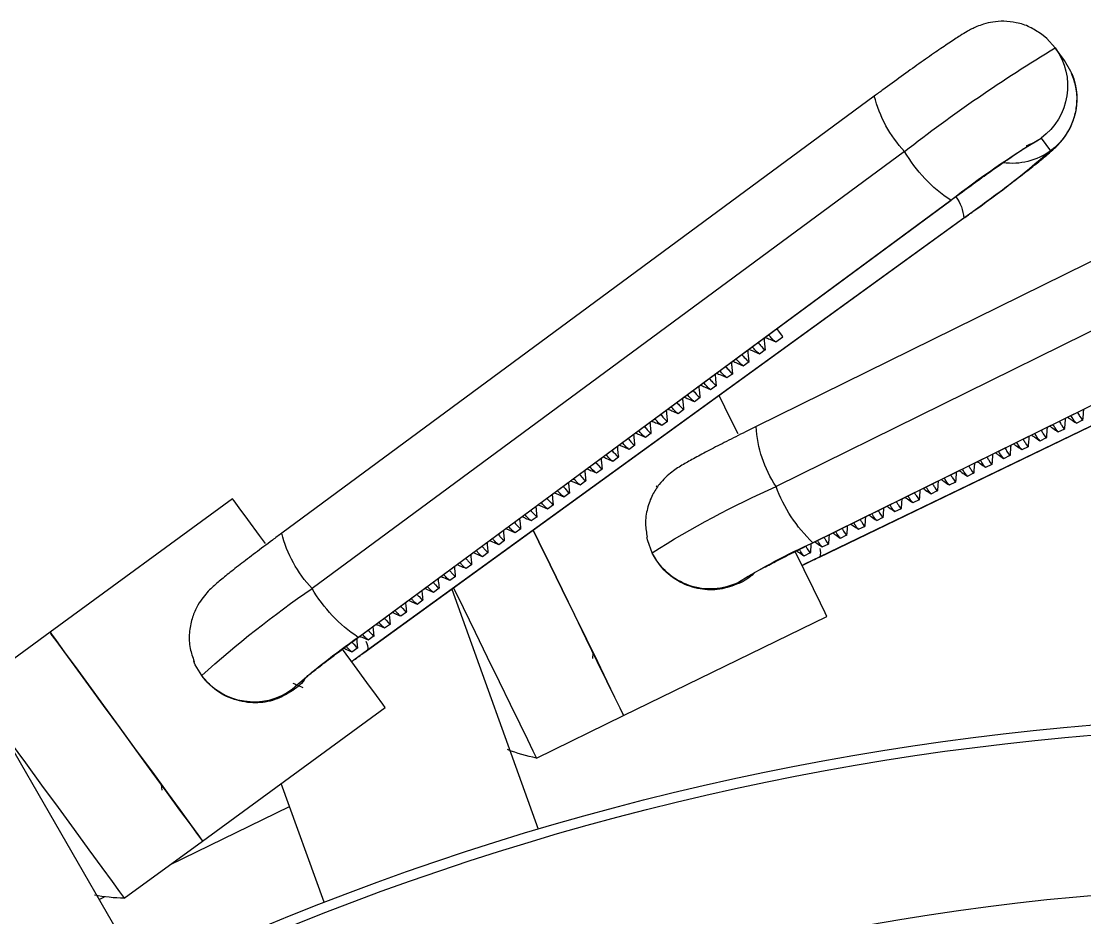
# Model space of a CAD drawing. Header units: millimetres. Extents: x -62354 to 129108, y -71259 to 35407.
# Drawn here: x -25667.9 to -25602.1, y 18650.1 to 18705.6 of the extents above; entities that cross this region are included whole.
import ezdxf

# ---------------------------------------------------------------- set-up
doc = ezdxf.new("R2010")
doc.units = ezdxf.units.MM
doc.header["$MEASUREMENT"] = 0
doc.layers.add('1st FL Layout xrf$0$CR-Machine', color=7, linetype='Continuous', transparency=0.5)

# ---------------------------------------------------------------- blocks, each defined once
blk = doc.blocks.new('1st FL Layout xrf$0$kjdfhkjhwiuer2343434243')
for p, q in [((-2406.016, 1566.33), (-2386.225, 1607.384)), ((-2386.216, 1607.399), (-2406.006, 1566.345)), ((-2405.129, 1565.917), (-2384.986, 1606.799)), ((-2405.123, 1565.934), (-2384.98, 1606.816)), ((-2377.804, 1603.28), (-2397.947, 1562.398)), ((-2397.722, 1582.234), (-2397.528, 1582.631)), ((-2398.269, 1581.11), (-2398.076, 1581.507)), ((-2375.293, 1581.494), (-2374.502, 1580.916)), ((-2380.09, 1580.046), (-2380.881, 1580.624)), ((-2398.817, 1579.986), (-2398.624, 1580.383)), ((-2380.453, 1579.444), (-2380.09, 1580.046)), ((-2399.365, 1578.863), (-2399.171, 1579.26)), ((-2399.912, 1577.739), (-2399.719, 1578.136)), ((-2400.46, 1576.615), (-2400.266, 1577.012)), ((-2401.008, 1575.492), (-2400.814, 1575.889)), ((-2411.787, 1538.34), (-2385.052, 1575.249)), ((-2385.04, 1575.262), (-2411.776, 1538.353)), ((-2385.04, 1575.262), (-2385.052, 1575.249)), ((-2401.555, 1574.368), (-2401.362, 1574.765)), ((-2410.987, 1537.777), (-2383.936, 1574.455)), ((-2410.979, 1537.792), (-2383.927, 1574.47)), ((-2383.927, 1574.47), (-2383.936, 1574.455)), ((-2402.103, 1573.244), (-2401.909, 1573.641)), ((-2402.651, 1572.121), (-2402.457, 1572.518)), ((-2403.198, 1570.997), (-2403.005, 1571.394)), ((-2403.746, 1569.873), (-2403.552, 1570.27)), ((-2377.489, 1569.721), (-2404.541, 1533.043)), ((-2377.489, 1569.721), (-2377.481, 1569.736)), ((-2404.293, 1568.75), (-2404.1, 1569.147)), ((-2404.841, 1567.626), (-2404.648, 1568.023)), ((-2415.832, 1554.206), (-2409.698, 1566.791)), ((-2405.389, 1566.502), (-2405.195, 1566.899)), ((-2406.006, 1566.345), (-2406.016, 1566.33)), ((-2405.936, 1565.379), (-2405.743, 1565.776)), ((-2405.123, 1565.934), (-2405.129, 1565.917)), ((-2392.7, 1563.628), (-2392.385, 1564.058)), ((-2393.437, 1562.619), (-2393.176, 1562.975)), ((-2407.229, 1561.912), (-2407.589, 1561.313)), ((-2394.175, 1561.609), (-2393.914, 1561.966)), ((-2407.65, 1561.342), (-2407.589, 1561.313)), ((-2394.912, 1560.6), (-2394.652, 1560.957)), ((-2395.65, 1559.591), (-2395.389, 1559.948)), ((-2396.388, 1558.582), (-2396.127, 1558.939)), ((-2397.125, 1557.573), (-2396.865, 1557.929)), ((-2397.863, 1556.564), (-2397.602, 1556.92)), ((-2401.696, 1556.3), (-2401.639, 1556.215)), ((-2405.747, 1555.966), (-2405.777, 1555.98)), ((-2398.6, 1555.554), (-2398.34, 1555.911)), ((-2399.338, 1554.545), (-2399.077, 1554.902)), ((-2418.46, 1548.812), (-2415.832, 1554.206)), ((-2400.076, 1553.536), (-2399.815, 1553.893)), ((-2400.813, 1552.527), (-2400.553, 1552.884)), ((-2412.302, 1552.299), (-2411.969, 1552.323)), ((-2401.551, 1551.518), (-2401.29, 1551.874)), ((-2402.289, 1550.509), (-2402.028, 1550.865)), ((-2403.026, 1549.499), (-2402.766, 1549.856)), ((-2408.005, 1543.562), (-2422.857, 1548.915)), ((-2403.764, 1548.49), (-2403.503, 1548.847)), ((-2404.501, 1547.481), (-2404.241, 1547.838)), ((-2405.239, 1546.472), (-2404.978, 1546.829)), ((-2405.977, 1545.463), (-2405.716, 1545.819)), ((-2406.714, 1544.454), (-2406.454, 1544.81)), ((-2407.452, 1543.444), (-2407.191, 1543.801)), ((-2408.19, 1542.435), (-2407.929, 1542.792)), ((-2408.927, 1541.426), (-2408.666, 1541.783)), ((-2409.665, 1540.417), (-2409.404, 1540.774)), ((-2410.402, 1539.408), (-2410.142, 1539.764)), ((-2423.592, 1528.141), (-2415.331, 1539.444)), ((-2411.14, 1538.399), (-2410.879, 1538.755)), ((-2411.878, 1537.389), (-2411.617, 1537.746)), ((-2411.776, 1538.353), (-2411.787, 1538.34)), ((-2410.979, 1537.792), (-2410.987, 1537.777)), ((-2427.381, 1535.664), (-2420.03, 1533.015)), ((-2413.763, 1534.205), (-2414.223, 1533.679)), ((-2425.071, 1526.117), (-2421.459, 1533.53)), ((-2414.277, 1533.719), (-2414.223, 1533.679)), ((-2413.888, 1514.041), (-2441.268, 1529.849)), ((-2402.413, 1530.002), (-2410.675, 1518.7)), ((-2427.132, 1523.297), (-2423.592, 1528.141)), ((-2413.355, 1528.091), (-2413.382, 1528.11)), ((-2420.455, 1525.641), (-2420.123, 1525.606)), ((-2427.209, 1521.732), (-2427.042, 1522.073)), ((-2410.675, 1518.7), (-2414.023, 1514.119))]:
    blk.add_line(p, q)
at = {"color": 253}
for p, q in [((-2381.504, 1604.522), (-2401.647, 1563.64)), ((-2380.912, 1571.598), (-2407.963, 1534.919))]:
    blk.add_line(p, q, dxfattribs=at)
for points in [[(-2376.09, 1581.946), (-2375.968, 1581.892), (-2375.293, 1581.494)], [(-2374.502, 1580.916), (-2373.918, 1580.394), (-2373.652, 1580.073)], [(-2409.698, 1566.791), (-2409.694, 1566.789), (-2409.462, 1566.675), (-2408.881, 1566.392), (-2407.98, 1565.953), (-2406.804, 1565.38), (-2405.665, 1564.825)], [(-2406.006, 1566.345), (-2406.46, 1565.396), (-2406.531, 1565.247)], [(-2392.385, 1564.058), (-2392.346, 1564.03), (-2392.034, 1563.802), (-2391.879, 1563.689)], [(-2398.399, 1561.284), (-2397.842, 1561.012), (-2396.741, 1560.476), (-2396.011, 1560.12)], [(-2405.747, 1555.966), (-2405.013, 1555.693), (-2404.803, 1555.644)], [(-2415.832, 1554.206), (-2415.76, 1554.171), (-2415.377, 1553.984), (-2414.678, 1553.643), (-2413.697, 1553.165), (-2412.479, 1552.572), (-2411.082, 1551.891), (-2409.571, 1551.155), (-2408.017, 1550.397), (-2406.491, 1549.653), (-2405.066, 1548.959), (-2404.349, 1548.609)], [(-2404.349, 1548.609), (-2405.078, 1548.964), (-2406.504, 1549.659), (-2408.03, 1550.403), (-2409.584, 1551.161), (-2411.095, 1551.897), (-2412.491, 1552.577), (-2413.706, 1553.17), (-2414.685, 1553.647), (-2415.381, 1553.986), (-2415.762, 1554.172), (-2415.832, 1554.206)], [(-2407.922, 1543.676), (-2409.132, 1544.266), (-2410.658, 1545.01), (-2412.213, 1545.767), (-2413.724, 1546.504), (-2415.119, 1547.184), (-2416.335, 1547.776), (-2417.314, 1548.253), (-2418.01, 1548.593), (-2418.391, 1548.778), (-2418.46, 1548.812)], [(-2415.331, 1539.444), (-2415.327, 1539.441), (-2415.118, 1539.289), (-2414.596, 1538.907), (-2413.787, 1538.316), (-2412.732, 1537.544), (-2411.709, 1536.796)], [(-2411.776, 1538.353), (-2412.39, 1537.499), (-2412.486, 1537.365)], [(-2405.183, 1532.027), (-2404.682, 1531.661), (-2403.694, 1530.938), (-2402.964, 1530.405), (-2402.532, 1530.089), (-2402.413, 1530.002)], [(-2423.592, 1528.141), (-2423.528, 1528.094), (-2423.183, 1527.842), (-2422.556, 1527.384), (-2421.675, 1526.74), (-2420.581, 1525.941), (-2419.327, 1525.024), (-2417.969, 1524.032), (-2416.573, 1523.011), (-2415.203, 1522.01), (-2413.923, 1521.074), (-2412.793, 1520.248), (-2411.867, 1519.571), (-2411.186, 1519.073), (-2410.784, 1518.779), (-2410.675, 1518.7)], [(-2411.191, 1519.077), (-2411.874, 1519.576), (-2412.802, 1520.255), (-2413.934, 1521.082), (-2415.214, 1522.018), (-2416.585, 1523.02), (-2417.981, 1524.04), (-2419.338, 1525.032), (-2420.591, 1525.948), (-2421.683, 1526.746), (-2422.562, 1527.388), (-2423.187, 1527.845), (-2423.53, 1528.096), (-2423.592, 1528.141)], [(-2413.355, 1528.091), (-2412.68, 1527.693), (-2412.482, 1527.607)], [(-2416.653, 1515.638), (-2417.474, 1516.238), (-2418.755, 1517.174), (-2420.126, 1518.176), (-2421.522, 1519.196), (-2422.878, 1520.188), (-2424.132, 1521.104), (-2425.224, 1521.902), (-2426.103, 1522.544), (-2426.728, 1523.001), (-2427.07, 1523.252), (-2427.132, 1523.297)], [(-2410.675, 1518.7), (-2410.786, 1518.781), (-2411.191, 1519.077)]]:
    blk.add_lwpolyline(points)
for centre, radius, start, end in [((-2585.866, 1597.167), 170, 334.72383, 137.08358), ((-2585.866, 1597.167), 169.379, 334.74119, 137.03537), ((-2377.652, 1578.264), 3.999, 67.01435, 143.84903), ((-2376.861, 1577.687), 3.999, 53.85156, 143.85137), ((-2340.233, 1544.795), 54.185, 138.60563, 145.78584), ((-2377.651, 1578.263), 4.001, 143.83317, 188.16011), ((-2426.567, 1607.898), 54.183, 321.88655, 329.067), ((-2385.245, 1572.706), 2.564, 53.71285, 85.41639), ((-2376.38, 1579.424), 9.043, 213.32854, 239.92476), ((-2375.659, 1577.119), 7.62, 226.42954, 256.10777), ((-2405.744, 1565.575), 0.813, 72.14233, 108.82505), ((-2439.922, 1581.548), 38.144, 327.96015, 335.80793), ((-2398.57, 1572.143), 9.043, 223.50898, 250.10534), ((-2397.453, 1570.002), 7.62, 236.61008, 266.28819), ((-2403.994, 1559.56), 3.999, 154.00136, 244.00157), ((-2408.64, 1550.701), 10, 190.8866, 201.5901), ((-2442.47, 1559.311), 38.144, 317.77966, 325.62749), ((-2411.654, 1537.505), 0.857, 60.56216, 98.15949), ((-2403.431, 1542.745), 9.043, 213.32836, 239.92504), ((-2402.711, 1540.441), 7.62, 226.42949, 256.10771), ((-2410.995, 1531.319), 3.999, 143.82112, 233.82072), ((-2417.133, 1523.42), 10, 180.70612, 191.40962)]:
    blk.add_arc(centre, radius, start, end)
for centre, radius, start, end in [((-2585.866, 1597.167), 159.5, 330.35699, 140.67734), ((-2454.736, 1629.243), 93.664, 322.01536, 328.938), ((-2459.638, 1589.692), 63.574, 327.96035, 335.80799), ((-2460.434, 1570.81), 63.571, 317.77958, 325.62763)]:
    blk.add_arc(centre, radius, start, end, dxfattribs=at)
for points, knots in [([(-2397.064, 1582.291), (-2397.142, 1582.338), (-2397.482, 1582.541), (-2397.627, 1582.655), (-2397.496, 1582.625), (-2397.478, 1582.62)], [0, 0, 0, 0, 0.1326967, 0.5716539, 0.6432877, 0.6432877, 0.6432877, 0.6432877]), ([(-2397.516, 1582.638), (-2397.381, 1582.648), (-2397.166, 1582.663), (-2396.95, 1582.679), (-2396.87, 1582.684)], [0, 0, 0, 0, 0.4057688, 0.6480347, 0.6480347, 0.6480347, 0.6480347]), ([(-2397.361, 1581.687), (-2397.406, 1581.753), (-2397.526, 1581.931), (-2397.646, 1582.109), (-2397.721, 1582.221)], [0, 0, 0, 0, 0.2392178, 0.6444229, 0.6444229, 0.6444229, 0.6444229]), ([(-2397.687, 1582.204), (-2397.672, 1582.172), (-2397.652, 1582.129), (-2397.34, 1581.943), (-2397.259, 1581.895)], [0, 0, 0, 0, 0.3946874, 0.5330487, 0.5330487, 0.5330487, 0.5330487]), ([(-2385.052, 1575.249), (-2384.909, 1575.447), (-2384.491, 1576.022), (-2383.786, 1576.979), (-2382.98, 1578.057), (-2382.24, 1579.027), (-2381.594, 1579.851), (-2381.113, 1580.441), (-2380.778, 1580.822), (-2380.456, 1581.154), (-2380.03, 1581.511), (-2379.472, 1581.856), (-2378.761, 1582.143), (-2377.885, 1582.293), (-2376.956, 1582.255), (-2376.375, 1582.037), (-2376.098, 1581.933)], [0, 0, 0, 0, 0.617512, 1.798447, 2.982632, 4.172322, 5.376232, 6.619322, 7.543208, 8.14791, 8.671378, 9.19182, 9.859669, 10.613321, 11.430084, 12.172789, 12.172789, 12.172789, 12.172789]), ([(-2397.616, 1581.17), (-2397.693, 1581.216), (-2398.031, 1581.419), (-2398.175, 1581.531), (-2398.044, 1581.501), (-2398.026, 1581.497)], [0, 0, 0, 0, 0.1294486, 0.5666267, 0.6379701, 0.6379701, 0.6379701, 0.6379701]), ([(-2398.064, 1581.514), (-2397.929, 1581.524), (-2397.715, 1581.539), (-2397.502, 1581.555), (-2397.423, 1581.56)], [0, 0, 0, 0, 0.4057687, 0.6418063, 0.6418063, 0.6418063, 0.6418063]), ([(-2397.912, 1580.568), (-2397.956, 1580.633), (-2398.074, 1580.809), (-2398.193, 1580.986), (-2398.269, 1581.098)], [0, 0, 0, 0, 0.2330165, 0.6382218, 0.6382218, 0.6382218, 0.6382218]), ([(-2398.235, 1581.081), (-2398.22, 1581.049), (-2398.201, 1581.006), (-2397.89, 1580.821), (-2397.811, 1580.774)], [0, 0, 0, 0, 0.3928258, 0.5276897, 0.5276897, 0.5276897, 0.5276897]), ([(-2398.463, 1579.45), (-2398.506, 1579.512), (-2398.623, 1579.687), (-2398.741, 1579.862), (-2398.816, 1579.974)], [0, 0, 0, 0, 0.2268253, 0.6320307, 0.6320307, 0.6320307, 0.6320307]), ([(-2398.783, 1579.957), (-2398.768, 1579.925), (-2398.749, 1579.883), (-2398.441, 1579.699), (-2398.363, 1579.653)], [0, 0, 0, 0, 0.3909446, 0.5223316, 0.5223316, 0.5223316, 0.5223316]), ([(-2398.168, 1580.049), (-2398.244, 1580.094), (-2398.58, 1580.296), (-2398.723, 1580.407), (-2398.592, 1580.377), (-2398.573, 1580.373)], [0, 0, 0, 0, 0.1262289, 0.5616184, 0.63267, 0.63267, 0.63267, 0.63267]), ([(-2398.611, 1580.391), (-2398.476, 1580.4), (-2398.265, 1580.415), (-2398.054, 1580.431), (-2397.977, 1580.436)], [0, 0, 0, 0, 0.4057685, 0.635578, 0.635578, 0.635578, 0.635578]), ([(-2373.661, 1580.063), (-2373.501, 1579.827), (-2373.177, 1579.35), (-2372.927, 1578.543), (-2372.837, 1577.766), (-2372.887, 1577.076), (-2373.021, 1576.501), (-2373.187, 1576.059), (-2373.348, 1575.724), (-2373.524, 1575.405), (-2373.778, 1574.99), (-2374.183, 1574.371), (-2374.769, 1573.512), (-2375.47, 1572.511), (-2376.264, 1571.399), (-2376.952, 1570.452), (-2377.359, 1569.898), (-2377.489, 1569.721)], [0, 0, 0, 0, 0.714587, 1.443805, 2.09862, 2.682653, 3.19218, 3.6278, 4.027322, 4.549522, 5.397151, 6.602462, 7.755744, 8.968182, 10.156497, 11.336453, 11.890134, 11.890134, 11.890134, 11.890134]), ([(-2398.72, 1578.928), (-2398.794, 1578.973), (-2399.128, 1579.173), (-2399.27, 1579.284), (-2399.139, 1579.254), (-2399.121, 1579.249)], [0, 0, 0, 0, 0.1230168, 0.5565987, 0.6273552, 0.6273552, 0.6273552, 0.6273552]), ([(-2399.159, 1579.267), (-2399.024, 1579.277), (-2398.815, 1579.292), (-2398.606, 1579.307), (-2398.531, 1579.312)], [0, 0, 0, 0, 0.4057684, 0.6293496, 0.6293496, 0.6293496, 0.6293496]), ([(-2383.927, 1574.47), (-2383.789, 1574.658), (-2383.386, 1575.206), (-2382.719, 1576.126), (-2381.978, 1577.164), (-2381.332, 1578.086), (-2380.846, 1578.799), (-2380.552, 1579.25), (-2380.432, 1579.443), (-2380.427, 1579.459), (-2380.481, 1579.348), (-2380.546, 1579.227), (-2380.58, 1579.129), (-2380.582, 1579.124)], [0, 0, 0, 0, 0.489897, 1.42629, 2.362768, 3.293509, 4.210784, 4.979089, 5.56776, 5.923969, 6.188733, 6.429016, 6.44129, 6.44129, 6.44129, 6.44129]), ([(-2399.015, 1578.331), (-2399.056, 1578.392), (-2399.172, 1578.565), (-2399.288, 1578.738), (-2399.364, 1578.85)], [0, 0, 0, 0, 0.220621, 0.6258296, 0.6258296, 0.6258296, 0.6258296]), ([(-2399.33, 1578.833), (-2399.316, 1578.802), (-2399.298, 1578.76), (-2398.991, 1578.577), (-2398.915, 1578.532)], [0, 0, 0, 0, 0.3890377, 0.5169738, 0.5169738, 0.5169738, 0.5169738]), ([(-2399.273, 1577.807), (-2399.345, 1577.851), (-2399.677, 1578.05), (-2399.818, 1578.16), (-2399.687, 1578.13), (-2399.669, 1578.126)], [0, 0, 0, 0, 0.1198231, 0.5515827, 0.6220419, 0.6220419, 0.6220419, 0.6220419]), ([(-2399.707, 1578.143), (-2399.572, 1578.153), (-2399.364, 1578.168), (-2399.157, 1578.183), (-2399.085, 1578.188)], [0, 0, 0, 0, 0.4057682, 0.6231212, 0.6231212, 0.6231212, 0.6231212]), ([(-2399.566, 1577.213), (-2399.605, 1577.272), (-2399.721, 1577.443), (-2399.836, 1577.615), (-2399.911, 1577.727)], [0, 0, 0, 0, 0.2144298, 0.6196386, 0.6196386, 0.6196386, 0.6196386]), ([(-2399.878, 1577.71), (-2399.864, 1577.678), (-2399.846, 1577.637), (-2399.542, 1577.455), (-2399.468, 1577.411)], [0, 0, 0, 0, 0.3871171, 0.5116182, 0.5116182, 0.5116182, 0.5116182]), ([(-2400.117, 1576.094), (-2400.155, 1576.152), (-2400.27, 1576.321), (-2400.384, 1576.491), (-2400.459, 1576.603)], [0, 0, 0, 0, 0.2082285, 0.6134374, 0.6134374, 0.6134374, 0.6134374]), ([(-2400.426, 1576.586), (-2400.412, 1576.555), (-2400.394, 1576.513), (-2400.092, 1576.334), (-2400.02, 1576.291)], [0, 0, 0, 0, 0.3851753, 0.5062627, 0.5062627, 0.5062627, 0.5062627]), ([(-2399.825, 1576.687), (-2399.895, 1576.729), (-2400.226, 1576.927), (-2400.365, 1577.036), (-2400.235, 1577.006), (-2400.216, 1577.002)], [0, 0, 0, 0, 0.1166479, 0.5465706, 0.61673, 0.61673, 0.61673, 0.61673]), ([(-2400.254, 1577.02), (-2400.119, 1577.029), (-2399.914, 1577.044), (-2399.709, 1577.059), (-2399.639, 1577.064)], [0, 0, 0, 0, 0.4057681, 0.6168929, 0.6168929, 0.6168929, 0.6168929]), ([(-2400.377, 1575.566), (-2400.446, 1575.607), (-2400.775, 1575.804), (-2400.913, 1575.913), (-2400.782, 1575.883), (-2400.764, 1575.878)], [0, 0, 0, 0, 0.1134971, 0.5415629, 0.6114193, 0.6114193, 0.6114193, 0.6114193]), ([(-2400.802, 1575.896), (-2400.667, 1575.906), (-2400.464, 1575.92), (-2400.261, 1575.935), (-2400.193, 1575.94)], [0, 0, 0, 0, 0.405768, 0.6106645, 0.6106645, 0.6106645, 0.6106645]), ([(-2400.668, 1574.976), (-2400.705, 1575.032), (-2400.818, 1575.199), (-2400.931, 1575.367), (-2401.007, 1575.479)], [0, 0, 0, 0, 0.2020375, 0.6072464, 0.6072464, 0.6072464, 0.6072464]), ([(-2400.973, 1575.462), (-2400.96, 1575.431), (-2400.943, 1575.39), (-2400.643, 1575.212), (-2400.572, 1575.17)], [0, 0, 0, 0, 0.3832128, 0.5009081, 0.5009081, 0.5009081, 0.5009081]), ([(-2400.929, 1574.445), (-2400.997, 1574.485), (-2401.323, 1574.681), (-2401.461, 1574.789), (-2401.33, 1574.759), (-2401.311, 1574.755)], [0, 0, 0, 0, 0.1103607, 0.5365634, 0.6061157, 0.6061157, 0.6061157, 0.6061157]), ([(-2401.349, 1574.772), (-2401.215, 1574.782), (-2401.014, 1574.796), (-2400.813, 1574.811), (-2400.747, 1574.816)], [0, 0, 0, 0, 0.4057678, 0.6044361, 0.6044361, 0.6044361, 0.6044361]), ([(-2401.555, 1574.368), (-2401.543, 1574.333), (-2401.526, 1574.289), (-2401.193, 1574.089), (-2401.124, 1574.049)], [0, 0, 0, 0, 0.4309553, 0.5415959, 0.5415959, 0.5415959, 0.5415959]), ([(-2401.219, 1573.857), (-2401.255, 1573.911), (-2401.367, 1574.078), (-2401.479, 1574.244), (-2401.554, 1574.356)], [0, 0, 0, 0, 0.1958362, 0.6010452, 0.6010452, 0.6010452, 0.6010452]), ([(-2401.482, 1573.324), (-2401.547, 1573.363), (-2401.872, 1573.558), (-2402.008, 1573.665), (-2401.877, 1573.635), (-2401.859, 1573.631)], [0, 0, 0, 0, 0.1072428, 0.5315633, 0.6008085, 0.6008085, 0.6008085, 0.6008085]), ([(-2401.897, 1573.649), (-2401.762, 1573.658), (-2401.563, 1573.673), (-2401.364, 1573.687), (-2401.3, 1573.692)], [0, 0, 0, 0, 0.4057635, 0.5982078, 0.5982078, 0.5982078, 0.5982078]), ([(-2401.77, 1572.739), (-2401.805, 1572.791), (-2401.916, 1572.956), (-2402.027, 1573.12), (-2402.102, 1573.232)], [0, 0, 0, 0, 0.189645, 0.5948542, 0.5948542, 0.5948542, 0.5948542]), ([(-2402.068, 1573.215), (-2402.056, 1573.184), (-2402.04, 1573.144), (-2401.744, 1572.968), (-2401.677, 1572.928)], [0, 0, 0, 0, 0.3792289, 0.4902175, 0.4902175, 0.4902175, 0.4902175]), ([(-2402.321, 1571.62), (-2402.355, 1571.671), (-2402.465, 1571.834), (-2402.574, 1571.996), (-2402.65, 1572.109)], [0, 0, 0, 0, 0.1834439, 0.5886531, 0.5886531, 0.5886531, 0.5886531]), ([(-2402.616, 1572.091), (-2402.604, 1572.061), (-2402.588, 1572.021), (-2402.294, 1571.846), (-2402.229, 1571.807)], [0, 0, 0, 0, 0.377202, 0.4848659, 0.4848659, 0.4848659, 0.4848659]), ([(-2402.034, 1572.203), (-2402.098, 1572.241), (-2402.421, 1572.435), (-2402.556, 1572.542), (-2402.425, 1572.512), (-2402.407, 1572.507)], [0, 0, 0, 0, 0.1041443, 0.5265674, 0.5955029, 0.5955029, 0.5955029, 0.5955029]), ([(-2402.445, 1572.525), (-2402.31, 1572.535), (-2402.113, 1572.549), (-2401.916, 1572.563), (-2401.854, 1572.568)], [0, 0, 0, 0, 0.4057633, 0.5919794, 0.5919794, 0.5919794, 0.5919794]), ([(-2402.586, 1571.082), (-2402.648, 1571.12), (-2402.97, 1571.312), (-2403.103, 1571.418), (-2402.973, 1571.388), (-2402.954, 1571.384)], [0, 0, 0, 0, 0.1010661, 0.5215777, 0.5902013, 0.5902013, 0.5902013, 0.5902013]), ([(-2402.992, 1571.401), (-2402.857, 1571.411), (-2402.663, 1571.425), (-2402.468, 1571.439), (-2402.408, 1571.443)], [0, 0, 0, 0, 0.4057508, 0.585751, 0.585751, 0.585751, 0.585751]), ([(-2402.872, 1570.502), (-2402.905, 1570.551), (-2403.013, 1570.712), (-2403.122, 1570.873), (-2403.197, 1570.985)], [0, 0, 0, 0, 0.1772528, 0.582462, 0.582462, 0.582462, 0.582462]), ([(-2403.164, 1570.968), (-2403.152, 1570.937), (-2403.137, 1570.898), (-2402.845, 1570.724), (-2402.781, 1570.686)], [0, 0, 0, 0, 0.375153, 0.4795153, 0.4795153, 0.4795153, 0.4795153]), ([(-2403.138, 1569.961), (-2403.199, 1569.998), (-2403.518, 1570.189), (-2403.651, 1570.294), (-2403.52, 1570.264), (-2403.502, 1570.26)], [0, 0, 0, 0, 0.0980125, 0.5165886, 0.5848963, 0.5848963, 0.5848963, 0.5848963]), ([(-2403.54, 1570.278), (-2403.405, 1570.287), (-2403.212, 1570.301), (-2403.02, 1570.315), (-2402.962, 1570.319)], [0, 0, 0, 0, 0.4057507, 0.5795227, 0.5795227, 0.5795227, 0.5795227]), ([(-2403.746, 1569.873), (-2403.734, 1569.839), (-2403.72, 1569.796), (-2403.395, 1569.602), (-2403.333, 1569.565)], [0, 0, 0, 0, 0.4222828, 0.5202339, 0.5202339, 0.5202339, 0.5202339]), ([(-2403.423, 1569.383), (-2403.455, 1569.43), (-2403.562, 1569.59), (-2403.67, 1569.749), (-2403.745, 1569.861)], [0, 0, 0, 0, 0.1710782, 0.5762743, 0.5762743, 0.5762743, 0.5762743]), ([(-2403.974, 1568.265), (-2404.005, 1568.31), (-2404.111, 1568.468), (-2404.217, 1568.626), (-2404.293, 1568.738)], [0, 0, 0, 0, 0.1648738, 0.5700699, 0.5700699, 0.5700699, 0.5700699]), ([(-2404.259, 1568.72), (-2404.248, 1568.69), (-2404.234, 1568.652), (-2403.946, 1568.48), (-2403.886, 1568.444)], [0, 0, 0, 0, 0.3709811, 0.4688166, 0.4688166, 0.4688166, 0.4688166]), ([(-2403.691, 1568.841), (-2403.75, 1568.876), (-2404.067, 1569.066), (-2404.199, 1569.171), (-2404.068, 1569.141), (-2404.05, 1569.136)], [0, 0, 0, 0, 0.0949742, 0.5116054, 0.5795958, 0.5795958, 0.5795958, 0.5795958]), ([(-2404.088, 1569.154), (-2403.953, 1569.164), (-2403.762, 1569.177), (-2403.572, 1569.191), (-2403.516, 1569.195)], [0, 0, 0, 0, 0.4057505, 0.5732943, 0.5732943, 0.5732943, 0.5732943]), ([(-2404.243, 1567.72), (-2404.3, 1567.754), (-2404.616, 1567.943), (-2404.746, 1568.047), (-2404.616, 1568.017), (-2404.597, 1568.013)], [0, 0, 0, 0, 0.0919564, 0.5066267, 0.574297, 0.574297, 0.574297, 0.574297]), ([(-2404.635, 1568.03), (-2404.5, 1568.04), (-2404.312, 1568.054), (-2404.123, 1568.067), (-2404.07, 1568.071)], [0, 0, 0, 0, 0.4057503, 0.5670659, 0.5670659, 0.5670659, 0.5670659]), ([(-2404.525, 1567.146), (-2404.555, 1567.19), (-2404.66, 1567.346), (-2404.765, 1567.502), (-2404.84, 1567.614)], [0, 0, 0, 0, 0.1586826, 0.5638788, 0.5638788, 0.5638788, 0.5638788]), ([(-2404.807, 1567.597), (-2404.796, 1567.567), (-2404.782, 1567.529), (-2404.496, 1567.358), (-2404.438, 1567.324)], [0, 0, 0, 0, 0.3688645, 0.4634707, 0.4634707, 0.4634707, 0.4634707]), ([(-2404.795, 1566.599), (-2404.851, 1566.632), (-2405.165, 1566.82), (-2405.294, 1566.923), (-2405.163, 1566.893), (-2405.145, 1566.889)], [0, 0, 0, 0, 0.0889638, 0.5016673, 0.5690166, 0.5690166, 0.5690166, 0.5690166]), ([(-2405.183, 1566.907), (-2405.048, 1566.917), (-2404.862, 1566.93), (-2404.675, 1566.943), (-2404.624, 1566.947)], [0, 0, 0, 0, 0.4057502, 0.5608375, 0.5608375, 0.5608375, 0.5608375]), ([(-2406.532, 1565.247), (-2406.428, 1565.467), (-2406.262, 1565.819), (-2406.083, 1566.191), (-2406.016, 1566.33)], [0, 0, 0, 0, 0.747898, 1.199701, 1.199701, 1.199701, 1.199701]), ([(-2405.077, 1566.028), (-2405.105, 1566.07), (-2405.209, 1566.224), (-2405.312, 1566.378), (-2405.388, 1566.49)], [0, 0, 0, 0, 0.1524813, 0.5576777, 0.5576777, 0.5576777, 0.5576777]), ([(-2405.354, 1566.473), (-2405.344, 1566.443), (-2405.33, 1566.406), (-2405.047, 1566.237), (-2404.99, 1566.203)], [0, 0, 0, 0, 0.3667264, 0.4581285, 0.4581285, 0.4581285, 0.4581285]), ([(-2407.213, 1561.903), (-2407.215, 1561.901), (-2407.224, 1561.886), (-2407.15, 1562.006), (-2406.98, 1562.31), (-2406.668, 1562.887), (-2406.237, 1563.714), (-2405.709, 1564.75), (-2405.321, 1565.535), (-2405.123, 1565.934)], [0, 0, 0, 0, 0.084958, 0.519137, 1.138041, 1.898445, 2.746435, 3.633928, 4.553473, 4.553473, 4.553473, 4.553473]), ([(-2405.936, 1565.379), (-2405.927, 1565.345), (-2405.915, 1565.304), (-2405.599, 1565.116), (-2405.546, 1565.084)], [0, 0, 0, 0, 0.4116603, 0.4951772, 0.4951772, 0.4951772, 0.4951772]), ([(-2405.631, 1564.913), (-2405.657, 1564.952), (-2405.758, 1565.103), (-2405.86, 1565.255), (-2405.935, 1565.367)], [0, 0, 0, 0, 0.1411186, 0.5463135, 0.5463135, 0.5463135, 0.5463135]), ([(-2405.349, 1565.479), (-2405.402, 1565.511), (-2405.714, 1565.698), (-2405.841, 1565.8), (-2405.711, 1565.77), (-2405.693, 1565.766)], [0, 0, 0, 0, 0.0848868, 0.4948436, 0.5617448, 0.5617448, 0.5617448, 0.5617448]), ([(-2405.731, 1565.783), (-2405.596, 1565.793), (-2405.412, 1565.806), (-2405.229, 1565.819), (-2405.18, 1565.823)], [0, 0, 0, 0, 0.4057541, 0.5515343, 0.5515343, 0.5515343, 0.5515343]), ([(-2392.414, 1562.963), (-2392.455, 1563.057), (-2392.551, 1563.275), (-2392.646, 1563.492), (-2392.701, 1563.616)], [0, 0, 0, 0, 0.3073758, 0.7125776, 0.7125776, 0.7125776, 0.7125776]), ([(-2392.671, 1563.593), (-2392.659, 1563.557), (-2392.642, 1563.505), (-2392.348, 1563.25), (-2392.259, 1563.173)], [0, 0, 0, 0, 0.4139509, 0.59202, 0.59202, 0.59202, 0.59202]), ([(-2392.739, 1562.523), (-2392.823, 1562.596), (-2393.138, 1562.87), (-2393.27, 1563.016), (-2393.146, 1562.964), (-2393.129, 1562.956)], [0, 0, 0, 0, 0.1661049, 0.6221101, 0.6965223, 0.6965223, 0.6965223, 0.6965223]), ([(-2393.163, 1562.98), (-2393.029, 1562.966), (-2392.793, 1562.941), (-2392.558, 1562.916), (-2392.457, 1562.905)], [0, 0, 0, 0, 0.4057689, 0.7103232, 0.7103232, 0.7103232, 0.7103232]), ([(-2406.999, 1562.279), (-2407.014, 1562.267), (-2407.311, 1562.039), (-2407.485, 1561.682), (-2407.65, 1561.342)], [0, 0, 0, 0, 0.057342, 1.149289, 1.149289, 1.149289, 1.149289]), ([(-2397.947, 1562.398), (-2398.054, 1562.181), (-2398.366, 1561.549), (-2398.87, 1560.548), (-2399.418, 1559.483), (-2399.898, 1558.581), (-2400.234, 1557.982), (-2400.485, 1557.57), (-2400.715, 1557.227), (-2401.069, 1556.801), (-2401.552, 1556.362), (-2402.194, 1555.952), (-2403.025, 1555.645), (-2403.927, 1555.512), (-2404.521, 1555.615), (-2404.796, 1555.663)], [0, 0, 0, 0, 0.602379, 1.756301, 2.917697, 4.094871, 5.317197, 6.015886, 6.613357, 7.128346, 7.631009, 8.276824, 9.012018, 9.80556, 10.489588, 10.489588, 10.489588, 10.489588]), ([(-2393.154, 1561.96), (-2393.194, 1562.052), (-2393.289, 1562.267), (-2393.384, 1562.483), (-2393.438, 1562.606)], [0, 0, 0, 0, 0.3011825, 0.7063888, 0.7063888, 0.7063888, 0.7063888]), ([(-2393.437, 1562.619), (-2393.426, 1562.578), (-2393.411, 1562.523), (-2393.087, 1562.242), (-2393.001, 1562.168)], [0, 0, 0, 0, 0.4644375, 0.6325979, 0.6325979, 0.6325979, 0.6325979]), ([(-2393.894, 1560.956), (-2393.934, 1561.046), (-2394.028, 1561.26), (-2394.122, 1561.474), (-2394.176, 1561.597)], [0, 0, 0, 0, 0.2949892, 0.7001955, 0.7001955, 0.7001955, 0.7001955]), ([(-2394.175, 1561.609), (-2394.164, 1561.569), (-2394.149, 1561.515), (-2393.827, 1561.235), (-2393.742, 1561.162)], [0, 0, 0, 0, 0.4625971, 0.6272253, 0.6272253, 0.6272253, 0.6272253]), ([(-2393.48, 1561.517), (-2393.563, 1561.589), (-2393.876, 1561.862), (-2394.008, 1562.007), (-2393.884, 1561.954), (-2393.866, 1561.947)], [0, 0, 0, 0, 0.1626967, 0.6170683, 0.691214, 0.691214, 0.691214, 0.691214]), ([(-2393.901, 1561.971), (-2393.766, 1561.957), (-2393.533, 1561.932), (-2393.299, 1561.907), (-2393.201, 1561.897)], [0, 0, 0, 0, 0.4057521, 0.7040791, 0.7040791, 0.7040791, 0.7040791]), ([(-2407.65, 1561.342), (-2407.797, 1560.95), (-2408.092, 1560.167), (-2408.045, 1558.888), (-2407.62, 1557.648), (-2406.825, 1556.601), (-2406.094, 1556.168), (-2405.777, 1555.98)], [0, 0, 0, 0, 1.232636, 2.46117, 3.791239, 5.209405, 6.295273, 6.295273, 6.295273, 6.295273]), ([(-2394.222, 1560.512), (-2394.303, 1560.583), (-2394.615, 1560.854), (-2394.745, 1560.998), (-2394.621, 1560.945), (-2394.604, 1560.938)], [0, 0, 0, 0, 0.1592969, 0.6120072, 0.6858817, 0.6858817, 0.6858817, 0.6858817]), ([(-2394.638, 1560.962), (-2394.504, 1560.948), (-2394.273, 1560.923), (-2394.041, 1560.898), (-2393.944, 1560.888)], [0, 0, 0, 0, 0.405752, 0.6978517, 0.6978517, 0.6978517, 0.6978517]), ([(-2394.634, 1559.953), (-2394.673, 1560.041), (-2394.766, 1560.253), (-2394.859, 1560.464), (-2394.914, 1560.588)], [0, 0, 0, 0, 0.2888003, 0.6940023, 0.6940023, 0.6940023, 0.6940023]), ([(-2394.884, 1560.565), (-2394.873, 1560.53), (-2394.857, 1560.479), (-2394.568, 1560.229), (-2394.484, 1560.157)], [0, 0, 0, 0, 0.4089021, 0.5759216, 0.5759216, 0.5759216, 0.5759216]), ([(-2395.374, 1558.949), (-2395.412, 1559.036), (-2395.505, 1559.245), (-2395.597, 1559.455), (-2395.651, 1559.579)], [0, 0, 0, 0, 0.2825928, 0.687797, 0.687797, 0.687797, 0.687797]), ([(-2395.65, 1559.591), (-2395.64, 1559.551), (-2395.626, 1559.498), (-2395.307, 1559.222), (-2395.226, 1559.151)], [0, 0, 0, 0, 0.4588963, 0.6165234, 0.6165234, 0.6165234, 0.6165234]), ([(-2394.964, 1559.506), (-2395.043, 1559.576), (-2395.353, 1559.846), (-2395.483, 1559.989), (-2395.359, 1559.936), (-2395.342, 1559.929)], [0, 0, 0, 0, 0.1559143, 0.6069533, 0.6805551, 0.6805551, 0.6805551, 0.6805551]), ([(-2395.376, 1559.953), (-2395.241, 1559.938), (-2395.012, 1559.914), (-2394.783, 1559.89), (-2394.688, 1559.88)], [0, 0, 0, 0, 0.4057519, 0.6916212, 0.6916212, 0.6916212, 0.6916212]), ([(-2395.705, 1558.501), (-2395.783, 1558.569), (-2396.092, 1558.837), (-2396.22, 1558.98), (-2396.097, 1558.927), (-2396.079, 1558.919)], [0, 0, 0, 0, 0.1525456, 0.6018928, 0.6752187, 0.6752187, 0.6752187, 0.6752187]), ([(-2396.114, 1558.944), (-2395.979, 1558.929), (-2395.752, 1558.905), (-2395.525, 1558.881), (-2395.432, 1558.871)], [0, 0, 0, 0, 0.4057518, 0.6853938, 0.6853938, 0.6853938, 0.6853938]), ([(-2396.114, 1557.946), (-2396.152, 1558.03), (-2396.243, 1558.238), (-2396.335, 1558.446), (-2396.389, 1558.57)], [0, 0, 0, 0, 0.2764017, 0.681606, 0.681606, 0.681606, 0.681606]), ([(-2396.359, 1558.547), (-2396.348, 1558.512), (-2396.334, 1558.463), (-2396.048, 1558.215), (-2395.967, 1558.145)], [0, 0, 0, 0, 0.4054623, 0.5652102, 0.5652102, 0.5652102, 0.5652102]), ([(-2396.855, 1556.942), (-2396.891, 1557.025), (-2396.981, 1557.231), (-2397.072, 1557.437), (-2397.127, 1557.561)], [0, 0, 0, 0, 0.2701964, 0.6754128, 0.6754128, 0.6754128, 0.6754128]), ([(-2397.097, 1557.538), (-2397.086, 1557.503), (-2397.072, 1557.454), (-2396.788, 1557.208), (-2396.709, 1557.14)], [0, 0, 0, 0, 0.4037113, 0.5598475, 0.5598475, 0.5598475, 0.5598475]), ([(-2396.447, 1557.495), (-2396.524, 1557.562), (-2396.83, 1557.829), (-2396.958, 1557.971), (-2396.834, 1557.918), (-2396.817, 1557.91)], [0, 0, 0, 0, 0.1491962, 0.5968474, 0.6698965, 0.6698965, 0.6698965, 0.6698965]), ([(-2396.851, 1557.934), (-2396.717, 1557.92), (-2396.492, 1557.896), (-2396.266, 1557.872), (-2396.176, 1557.863)], [0, 0, 0, 0, 0.4057532, 0.6791663, 0.6791663, 0.6791663, 0.6791663]), ([(-2397.189, 1556.489), (-2397.264, 1556.555), (-2397.569, 1556.821), (-2397.695, 1556.961), (-2397.572, 1556.909), (-2397.555, 1556.901)], [0, 0, 0, 0, 0.1458627, 0.5918015, 0.6645712, 0.6645712, 0.6645712, 0.6645712]), ([(-2397.589, 1556.925), (-2397.454, 1556.911), (-2397.231, 1556.887), (-2397.008, 1556.864), (-2396.92, 1556.854)], [0, 0, 0, 0, 0.405753, 0.6729389, 0.6729389, 0.6729389, 0.6729389]), ([(-2397.595, 1555.939), (-2397.63, 1556.019), (-2397.72, 1556.224), (-2397.81, 1556.428), (-2397.864, 1556.551)], [0, 0, 0, 0, 0.2640053, 0.6692195, 0.6692195, 0.6692195, 0.6692195]), ([(-2397.834, 1556.529), (-2397.824, 1556.494), (-2397.81, 1556.446), (-2397.528, 1556.201), (-2397.451, 1556.134)], [0, 0, 0, 0, 0.4019424, 0.5544855, 0.5544855, 0.5544855, 0.5544855]), ([(-2398.335, 1554.935), (-2398.369, 1555.014), (-2398.458, 1555.216), (-2398.547, 1555.419), (-2398.602, 1555.542)], [0, 0, 0, 0, 0.257812, 0.6630165, 0.6630165, 0.6630165, 0.6630165]), ([(-2398.572, 1555.519), (-2398.562, 1555.485), (-2398.549, 1555.437), (-2398.268, 1555.194), (-2398.192, 1555.128)], [0, 0, 0, 0, 0.4001553, 0.5491241, 0.5491241, 0.5491241, 0.5491241]), ([(-2397.93, 1555.484), (-2398.004, 1555.548), (-2398.307, 1555.812), (-2398.433, 1555.952), (-2398.31, 1555.899), (-2398.292, 1555.892)], [0, 0, 0, 0, 0.1425468, 0.5867629, 0.6592515, 0.6592515, 0.6592515, 0.6592515]), ([(-2398.326, 1555.916), (-2398.192, 1555.902), (-2397.971, 1555.878), (-2397.75, 1555.855), (-2397.663, 1555.846)], [0, 0, 0, 0, 0.4057529, 0.6667099, 0.6667099, 0.6667099, 0.6667099]), ([(-2398.672, 1554.478), (-2398.744, 1554.541), (-2399.046, 1554.804), (-2399.171, 1554.943), (-2399.047, 1554.89), (-2399.03, 1554.883)], [0, 0, 0, 0, 0.1392525, 0.5817386, 0.6539449, 0.6539449, 0.6539449, 0.6539449]), ([(-2399.064, 1554.907), (-2398.93, 1554.893), (-2398.711, 1554.869), (-2398.492, 1554.846), (-2398.407, 1554.837)], [0, 0, 0, 0, 0.4057664, 0.6604961, 0.6604961, 0.6604961, 0.6604961]), ([(-2399.075, 1553.932), (-2399.109, 1554.009), (-2399.197, 1554.209), (-2399.285, 1554.409), (-2399.339, 1554.533)], [0, 0, 0, 0, 0.2516066, 0.656809, 0.656809, 0.656809, 0.656809]), ([(-2399.309, 1554.51), (-2399.3, 1554.476), (-2399.287, 1554.429), (-2399.008, 1554.187), (-2398.934, 1554.123)], [0, 0, 0, 0, 0.3983503, 0.5437615, 0.5437615, 0.5437615, 0.5437615]), ([(-2399.815, 1552.928), (-2399.848, 1553.003), (-2399.935, 1553.202), (-2400.023, 1553.4), (-2400.077, 1553.524)], [0, 0, 0, 0, 0.2454133, 0.650618, 0.650618, 0.650618, 0.650618]), ([(-2400.076, 1553.536), (-2400.067, 1553.498), (-2400.056, 1553.447), (-2399.748, 1553.18), (-2399.676, 1553.117)], [0, 0, 0, 0, 0.447357, 0.5843873, 0.5843873, 0.5843873, 0.5843873]), ([(-2399.414, 1553.473), (-2399.484, 1553.534), (-2399.785, 1553.796), (-2399.908, 1553.934), (-2399.785, 1553.881), (-2399.767, 1553.874)], [0, 0, 0, 0, 0.135971, 0.5767071, 0.6486278, 0.6486278, 0.6486278, 0.6486278]), ([(-2399.802, 1553.898), (-2399.667, 1553.883), (-2399.45, 1553.86), (-2399.233, 1553.837), (-2399.151, 1553.829)], [0, 0, 0, 0, 0.4057663, 0.6542672, 0.6542672, 0.6542672, 0.6542672]), ([(-2400.155, 1552.467), (-2400.225, 1552.527), (-2400.523, 1552.788), (-2400.646, 1552.925), (-2400.522, 1552.872), (-2400.505, 1552.864)], [0, 0, 0, 0, 0.1327061, 0.571675, 0.6433073, 0.6433073, 0.6433073, 0.6433073]), ([(-2400.539, 1552.889), (-2400.405, 1552.874), (-2400.19, 1552.851), (-2399.975, 1552.829), (-2399.895, 1552.82)], [0, 0, 0, 0, 0.4057662, 0.6480397, 0.6480397, 0.6480397, 0.6480397]), ([(-2400.555, 1551.925), (-2400.587, 1551.998), (-2400.674, 1552.195), (-2400.76, 1552.391), (-2400.815, 1552.515)], [0, 0, 0, 0, 0.23922, 0.6444248, 0.6444248, 0.6444248, 0.6444248]), ([(-2400.785, 1552.492), (-2400.776, 1552.458), (-2400.763, 1552.412), (-2400.489, 1552.173), (-2400.417, 1552.112)], [0, 0, 0, 0, 0.3946825, 0.5330447, 0.5330447, 0.5330447, 0.5330447]), ([(-2400.897, 1551.461), (-2400.965, 1551.521), (-2401.262, 1551.779), (-2401.384, 1551.915), (-2401.26, 1551.863), (-2401.243, 1551.855)], [0, 0, 0, 0, 0.1294565, 0.5666453, 0.637987, 0.637987, 0.637987, 0.637987]), ([(-2401.277, 1551.879), (-2401.142, 1551.865), (-2400.93, 1551.842), (-2400.717, 1551.82), (-2400.639, 1551.812)], [0, 0, 0, 0, 0.4057645, 0.6418108, 0.6418108, 0.6418108, 0.6418108]), ([(-2402.015, 1550.87), (-2401.88, 1550.856), (-2401.669, 1550.833), (-2401.459, 1550.811), (-2401.383, 1550.803)], [0, 0, 0, 0, 0.4057659, 0.6355833, 0.6355833, 0.6355833, 0.6355833]), ([(-2401.295, 1550.921), (-2401.326, 1550.993), (-2401.412, 1551.187), (-2401.498, 1551.382), (-2401.552, 1551.506)], [0, 0, 0, 0, 0.2330289, 0.6382337, 0.6382337, 0.6382337, 0.6382337]), ([(-2401.522, 1551.483), (-2401.513, 1551.449), (-2401.502, 1551.403), (-2401.229, 1551.167), (-2401.159, 1551.106)], [0, 0, 0, 0, 0.3928201, 0.5276864, 0.5276864, 0.5276864, 0.5276864]), ([(-2402.035, 1549.918), (-2402.066, 1549.987), (-2402.151, 1550.18), (-2402.235, 1550.373), (-2402.29, 1550.496)], [0, 0, 0, 0, 0.2268356, 0.6320405, 0.6320405, 0.6320405, 0.6320405]), ([(-2402.26, 1550.474), (-2402.251, 1550.44), (-2402.24, 1550.395), (-2401.969, 1550.16), (-2401.901, 1550.1)], [0, 0, 0, 0, 0.390938, 0.5223287, 0.5223287, 0.5223287, 0.5223287]), ([(-2401.639, 1550.456), (-2401.705, 1550.514), (-2402, 1550.771), (-2402.121, 1550.906), (-2401.998, 1550.854), (-2401.98, 1550.846)], [0, 0, 0, 0, 0.1262273, 0.5616203, 0.632669, 0.632669, 0.632669, 0.632669]), ([(-2402.38, 1549.45), (-2402.445, 1549.507), (-2402.739, 1549.763), (-2402.859, 1549.897), (-2402.735, 1549.844), (-2402.718, 1549.837)], [0, 0, 0, 0, 0.1230165, 0.5566014, 0.627355, 0.627355, 0.627355, 0.627355]), ([(-2402.752, 1549.861), (-2402.618, 1549.847), (-2402.409, 1549.825), (-2402.2, 1549.802), (-2402.126, 1549.795)], [0, 0, 0, 0, 0.4057506, 0.6293408, 0.6293408, 0.6293408, 0.6293408]), ([(-2402.775, 1548.914), (-2402.805, 1548.982), (-2402.889, 1549.173), (-2402.973, 1549.364), (-2403.027, 1549.487)], [0, 0, 0, 0, 0.2206324, 0.6258374, 0.6258374, 0.6258374, 0.6258374]), ([(-2402.997, 1549.464), (-2402.989, 1549.431), (-2402.978, 1549.386), (-2402.709, 1549.153), (-2402.642, 1549.095)], [0, 0, 0, 0, 0.3890363, 0.5169724, 0.5169724, 0.5169724, 0.5169724]), ([(-2403.516, 1547.911), (-2403.544, 1547.976), (-2403.627, 1548.165), (-2403.711, 1548.354), (-2403.765, 1548.478)], [0, 0, 0, 0, 0.2144391, 0.6196442, 0.6196442, 0.6196442, 0.6196442]), ([(-2403.735, 1548.455), (-2403.727, 1548.422), (-2403.717, 1548.378), (-2403.449, 1548.146), (-2403.384, 1548.089)], [0, 0, 0, 0, 0.3871143, 0.5116167, 0.5116167, 0.5116167, 0.5116167]), ([(-2403.122, 1548.445), (-2403.185, 1548.5), (-2403.477, 1548.755), (-2403.596, 1548.888), (-2403.473, 1548.835), (-2403.456, 1548.828)], [0, 0, 0, 0, 0.1198246, 0.551588, 0.6220443, 0.6220443, 0.6220443, 0.6220443]), ([(-2403.49, 1548.852), (-2403.355, 1548.838), (-2403.149, 1548.816), (-2402.942, 1548.794), (-2402.87, 1548.786)], [0, 0, 0, 0, 0.405752, 0.6231133, 0.6231133, 0.6231133, 0.6231133]), ([(-2403.864, 1547.439), (-2403.926, 1547.493), (-2404.216, 1547.746), (-2404.334, 1547.879), (-2404.21, 1547.826), (-2404.193, 1547.819)], [0, 0, 0, 0, 0.1166499, 0.5465631, 0.6167169, 0.6167169, 0.6167169, 0.6167169]), ([(-2404.227, 1547.843), (-2404.093, 1547.828), (-2403.888, 1547.807), (-2403.684, 1547.785), (-2403.614, 1547.778)], [0, 0, 0, 0, 0.4057519, 0.6168859, 0.6168859, 0.6168859, 0.6168859]), ([(-2404.256, 1546.907), (-2404.284, 1546.971), (-2404.366, 1547.158), (-2404.448, 1547.345), (-2404.503, 1547.469)], [0, 0, 0, 0, 0.208248, 0.613451, 0.613451, 0.613451, 0.613451]), ([(-2404.473, 1547.446), (-2404.465, 1547.413), (-2404.455, 1547.369), (-2404.189, 1547.139), (-2404.126, 1547.084)], [0, 0, 0, 0, 0.3851718, 0.5062619, 0.5062619, 0.5062619, 0.5062619]), ([(-2404.996, 1545.904), (-2405.023, 1545.966), (-2405.104, 1546.151), (-2405.186, 1546.336), (-2405.24, 1546.46)], [0, 0, 0, 0, 0.2020405, 0.6072577, 0.6072577, 0.6072577, 0.6072577]), ([(-2405.21, 1546.437), (-2405.203, 1546.404), (-2405.193, 1546.361), (-2404.929, 1546.132), (-2404.867, 1546.078)], [0, 0, 0, 0, 0.3832085, 0.5009081, 0.5009081, 0.5009081, 0.5009081]), ([(-2404.605, 1546.433), (-2404.666, 1546.486), (-2404.955, 1546.738), (-2405.071, 1546.87), (-2404.948, 1546.817), (-2404.931, 1546.809)], [0, 0, 0, 0, 0.1134991, 0.541575, 0.6114298, 0.6114298, 0.6114298, 0.6114298]), ([(-2404.965, 1546.834), (-2404.831, 1546.819), (-2404.628, 1546.798), (-2404.426, 1546.776), (-2404.358, 1546.769)], [0, 0, 0, 0, 0.4057517, 0.6106569, 0.6106569, 0.6106569, 0.6106569]), ([(-2405.347, 1545.428), (-2405.406, 1545.479), (-2405.693, 1545.73), (-2405.809, 1545.86), (-2405.686, 1545.808), (-2405.668, 1545.8)], [0, 0, 0, 0, 0.1103628, 0.5365696, 0.6061193, 0.6061193, 0.6061193, 0.6061193]), ([(-2405.703, 1545.824), (-2405.568, 1545.81), (-2405.368, 1545.789), (-2405.167, 1545.768), (-2405.102, 1545.761)], [0, 0, 0, 0, 0.4057516, 0.6044431, 0.6044431, 0.6044431, 0.6044431]), ([(-2405.736, 1544.9), (-2405.762, 1544.96), (-2405.843, 1545.144), (-2405.924, 1545.327), (-2405.978, 1545.451)], [0, 0, 0, 0, 0.1958493, 0.6010645, 0.6010645, 0.6010645, 0.6010645]), ([(-2405.977, 1545.463), (-2405.97, 1545.426), (-2405.962, 1545.38), (-2405.669, 1545.125), (-2405.609, 1545.072)], [0, 0, 0, 0, 0.4309574, 0.5416078, 0.5416078, 0.5416078, 0.5416078]), ([(-2406.476, 1543.897), (-2406.501, 1543.955), (-2406.581, 1544.136), (-2406.661, 1544.318), (-2406.716, 1544.441)], [0, 0, 0, 0, 0.189644, 0.5948494, 0.5948494, 0.5948494, 0.5948494]), ([(-2406.686, 1544.419), (-2406.679, 1544.386), (-2406.67, 1544.344), (-2406.41, 1544.118), (-2406.351, 1544.067)], [0, 0, 0, 0, 0.3792285, 0.4902187, 0.4902187, 0.4902187, 0.4902187]), ([(-2406.089, 1544.422), (-2406.146, 1544.472), (-2406.432, 1544.721), (-2406.547, 1544.851), (-2406.423, 1544.799), (-2406.406, 1544.791)], [0, 0, 0, 0, 0.1072467, 0.5315723, 0.6008151, 0.6008151, 0.6008151, 0.6008151]), ([(-2406.44, 1544.815), (-2406.306, 1544.801), (-2406.107, 1544.78), (-2405.909, 1544.759), (-2405.845, 1544.752)], [0, 0, 0, 0, 0.4057514, 0.5982141, 0.5982141, 0.5982141, 0.5982141]), ([(-2406.83, 1543.417), (-2406.886, 1543.466), (-2407.17, 1543.713), (-2407.284, 1543.842), (-2407.161, 1543.789), (-2407.144, 1543.782)], [0, 0, 0, 0, 0.1041492, 0.5265747, 0.5955074, 0.5955074, 0.5955074, 0.5955074]), ([(-2407.178, 1543.806), (-2407.043, 1543.792), (-2406.847, 1543.771), (-2406.651, 1543.75), (-2406.589, 1543.744)], [0, 0, 0, 0, 0.4057649, 0.5919867, 0.5919867, 0.5919867, 0.5919867]), ([(-2407.216, 1542.893), (-2407.241, 1542.949), (-2407.32, 1543.129), (-2407.399, 1543.309), (-2407.453, 1543.432)], [0, 0, 0, 0, 0.1834507, 0.5886562, 0.5886562, 0.5886562, 0.5886562]), ([(-2407.423, 1543.409), (-2407.417, 1543.377), (-2407.408, 1543.335), (-2407.15, 1543.111), (-2407.092, 1543.061)], [0, 0, 0, 0, 0.3772009, 0.4848679, 0.4848679, 0.4848679, 0.4848679]), ([(-2407.956, 1541.89), (-2407.98, 1541.944), (-2408.058, 1542.122), (-2408.136, 1542.299), (-2408.191, 1542.423)], [0, 0, 0, 0, 0.1772595, 0.5824651, 0.5824651, 0.5824651, 0.5824651]), ([(-2408.161, 1542.4), (-2408.154, 1542.368), (-2408.146, 1542.327), (-2407.89, 1542.104), (-2407.834, 1542.056)], [0, 0, 0, 0, 0.3751409, 0.4795025, 0.4795025, 0.4795025, 0.4795025]), ([(-2407.572, 1542.411), (-2407.627, 1542.459), (-2407.909, 1542.705), (-2408.022, 1542.833), (-2407.899, 1542.78), (-2407.881, 1542.773)], [0, 0, 0, 0, 0.1010723, 0.521586, 0.5902068, 0.5902068, 0.5902068, 0.5902068]), ([(-2407.915, 1542.797), (-2407.781, 1542.783), (-2407.587, 1542.762), (-2407.393, 1542.741), (-2407.333, 1542.735)], [0, 0, 0, 0, 0.4057632, 0.5857578, 0.5857578, 0.5857578, 0.5857578]), ([(-2408.314, 1541.405), (-2408.367, 1541.452), (-2408.647, 1541.697), (-2408.759, 1541.824), (-2408.636, 1541.771), (-2408.619, 1541.764)], [0, 0, 0, 0, 0.0980147, 0.5165969, 0.5849024, 0.5849024, 0.5849024, 0.5849024]), ([(-2408.653, 1541.788), (-2408.519, 1541.773), (-2408.327, 1541.753), (-2408.134, 1541.733), (-2408.077, 1541.726)], [0, 0, 0, 0, 0.4057646, 0.5795288, 0.5795288, 0.5795288, 0.5795288]), ([(-2408.696, 1540.886), (-2408.719, 1540.939), (-2408.797, 1541.114), (-2408.874, 1541.29), (-2408.928, 1541.414)], [0, 0, 0, 0, 0.1710662, 0.5762719, 0.5762719, 0.5762719, 0.5762719]), ([(-2408.927, 1541.426), (-2408.922, 1541.39), (-2408.916, 1541.346), (-2408.63, 1541.097), (-2408.576, 1541.05)], [0, 0, 0, 0, 0.4222765, 0.5202302, 0.5202302, 0.5202302, 0.5202302]), ([(-2409.436, 1539.883), (-2409.459, 1539.933), (-2409.535, 1540.107), (-2409.612, 1540.281), (-2409.666, 1540.405)], [0, 0, 0, 0, 0.1648751, 0.5700809, 0.5700809, 0.5700809, 0.5700809]), ([(-2409.636, 1540.382), (-2409.63, 1540.35), (-2409.623, 1540.31), (-2409.37, 1540.09), (-2409.317, 1540.044)], [0, 0, 0, 0, 0.3709736, 0.4688062, 0.4688062, 0.4688062, 0.4688062]), ([(-2409.055, 1540.4), (-2409.107, 1540.445), (-2409.386, 1540.688), (-2409.497, 1540.814), (-2409.374, 1540.762), (-2409.356, 1540.754)], [0, 0, 0, 0, 0.0949793, 0.5116242, 0.5796135, 0.5796135, 0.5796135, 0.5796135]), ([(-2409.391, 1540.779), (-2409.256, 1540.764), (-2409.066, 1540.744), (-2408.876, 1540.724), (-2408.821, 1540.718)], [0, 0, 0, 0, 0.4057629, 0.5732998, 0.5732998, 0.5732998, 0.5732998]), ([(-2409.797, 1539.394), (-2409.847, 1539.438), (-2410.125, 1539.68), (-2410.235, 1539.805), (-2410.111, 1539.753), (-2410.094, 1539.745)], [0, 0, 0, 0, 0.0919632, 0.5066481, 0.5743175, 0.5743175, 0.5743175, 0.5743175]), ([(-2410.128, 1539.769), (-2409.994, 1539.755), (-2409.806, 1539.735), (-2409.618, 1539.715), (-2409.564, 1539.709)], [0, 0, 0, 0, 0.4057642, 0.5670724, 0.5670724, 0.5670724, 0.5670724]), ([(-2410.177, 1538.879), (-2410.198, 1538.928), (-2410.274, 1539.1), (-2410.349, 1539.272), (-2410.404, 1539.396)], [0, 0, 0, 0, 0.1586697, 0.5638756, 0.5638756, 0.5638756, 0.5638756]), ([(-2410.374, 1539.373), (-2410.368, 1539.341), (-2410.361, 1539.302), (-2410.11, 1539.083), (-2410.059, 1539.039)], [0, 0, 0, 0, 0.368866, 0.4634754, 0.4634754, 0.4634754, 0.4634754]), ([(-2410.917, 1537.876), (-2410.937, 1537.923), (-2411.012, 1538.093), (-2411.087, 1538.263), (-2411.141, 1538.386)], [0, 0, 0, 0, 0.1524786, 0.5576824, 0.5576824, 0.5576824, 0.5576824]), ([(-2411.111, 1538.364), (-2411.106, 1538.332), (-2411.1, 1538.293), (-2410.85, 1538.076), (-2410.801, 1538.033)], [0, 0, 0, 0, 0.3667242, 0.4581303, 0.4581303, 0.4581303, 0.4581303]), ([(-2410.539, 1538.389), (-2410.588, 1538.431), (-2410.863, 1538.672), (-2410.972, 1538.796), (-2410.849, 1538.744), (-2410.832, 1538.736)], [0, 0, 0, 0, 0.0889672, 0.5016727, 0.5690191, 0.5690191, 0.5690191, 0.5690191]), ([(-2410.866, 1538.76), (-2410.731, 1538.746), (-2410.546, 1538.726), (-2410.36, 1538.706), (-2410.308, 1538.701)], [0, 0, 0, 0, 0.4057504, 0.5608313, 0.5608313, 0.5608313, 0.5608313]), ([(-2413.749, 1534.194), (-2413.751, 1534.192), (-2413.762, 1534.18), (-2413.668, 1534.285), (-2413.447, 1534.553), (-2413.038, 1535.066), (-2412.468, 1535.804), (-2411.765, 1536.731), (-2411.244, 1537.434), (-2410.979, 1537.792)], [0, 0, 0, 0, 0.084949, 0.519127, 1.138044, 1.898435, 2.746429, 3.633928, 4.553472, 4.553472, 4.553472, 4.553472]), ([(-2412.487, 1537.365), (-2412.346, 1537.563), (-2412.12, 1537.881), (-2411.878, 1538.214), (-2411.787, 1538.34)], [0, 0, 0, 0, 0.747898, 1.199696, 1.199696, 1.199696, 1.199696]), ([(-2411.282, 1537.384), (-2411.329, 1537.425), (-2411.602, 1537.664), (-2411.71, 1537.787), (-2411.587, 1537.734), (-2411.569, 1537.727)], [0, 0, 0, 0, 0.0848933, 0.4948591, 0.5617585, 0.5617585, 0.5617585, 0.5617585]), ([(-2411.604, 1537.751), (-2411.469, 1537.737), (-2411.286, 1537.717), (-2411.103, 1537.698), (-2411.055, 1537.693)], [0, 0, 0, 0, 0.4057502, 0.5515356, 0.5515356, 0.5515356, 0.5515356]), ([(-2411.659, 1536.877), (-2411.678, 1536.92), (-2411.751, 1537.087), (-2411.825, 1537.254), (-2411.879, 1537.377)], [0, 0, 0, 0, 0.1411261, 0.5463323, 0.5463323, 0.5463323, 0.5463323]), ([(-2411.878, 1537.389), (-2411.874, 1537.354), (-2411.87, 1537.312), (-2411.592, 1537.071), (-2411.545, 1537.03)], [0, 0, 0, 0, 0.4116585, 0.4951805, 0.4951805, 0.4951805, 0.4951805]), ([(-2413.471, 1534.526), (-2413.488, 1534.517), (-2413.821, 1534.345), (-2414.055, 1534.024), (-2414.277, 1533.719)], [0, 0, 0, 0, 0.057342, 1.149297, 1.149297, 1.149297, 1.149297]), ([(-2413.815, 1533.721), (-2413.853, 1533.807), (-2413.945, 1534.017), (-2414.037, 1534.226), (-2414.092, 1534.35)], [0, 0, 0, 0, 0.2817284, 0.6869436, 0.6869436, 0.6869436, 0.6869436]), ([(-2414.277, 1533.719), (-2414.492, 1533.359), (-2414.92, 1532.641), (-2415.1, 1531.373), (-2414.901, 1530.078), (-2414.304, 1528.907), (-2413.661, 1528.351), (-2413.382, 1528.11)], [0, 0, 0, 0, 1.232638, 2.461168, 3.79125, 5.209409, 6.29527, 6.29527, 6.29527, 6.29527]), ([(-2404.541, 1533.043), (-2404.684, 1532.849), (-2405.104, 1532.282), (-2405.776, 1531.386), (-2406.504, 1530.434), (-2407.136, 1529.631), (-2407.572, 1529.101), (-2407.892, 1528.74), (-2408.179, 1528.444), (-2408.603, 1528.086), (-2409.156, 1527.74), (-2409.861, 1527.45), (-2410.732, 1527.295), (-2411.644, 1527.323), (-2412.211, 1527.529), (-2412.473, 1527.625)], [0, 0, 0, 0, 0.602378, 1.7563, 2.917691, 4.094861, 5.3172, 6.015874, 6.613351, 7.128344, 7.631006, 8.276819, 9.012019, 9.805558, 10.489592, 10.489592, 10.489592, 10.489592])]:
    blk.add_open_spline(points, degree=3, knots=knots)
blk = doc.blocks.new('1st FL Layout xrf')
at = {"layer": '1st FL Layout xrf$0$CR-Machine', "xscale": -1, "rotation": 270}
blk.add_blockref('1st FL Layout xrf$0$kjdfhkjhwiuer2343434243', (-27184.862, 21078.485), dxfattribs=at)

msp = doc.modelspace()

# ---------------------------------------------------------------- block references
msp.add_blockref('1st FL Layout xrf', (0, 0))

doc.saveas('drawing.dxf')
